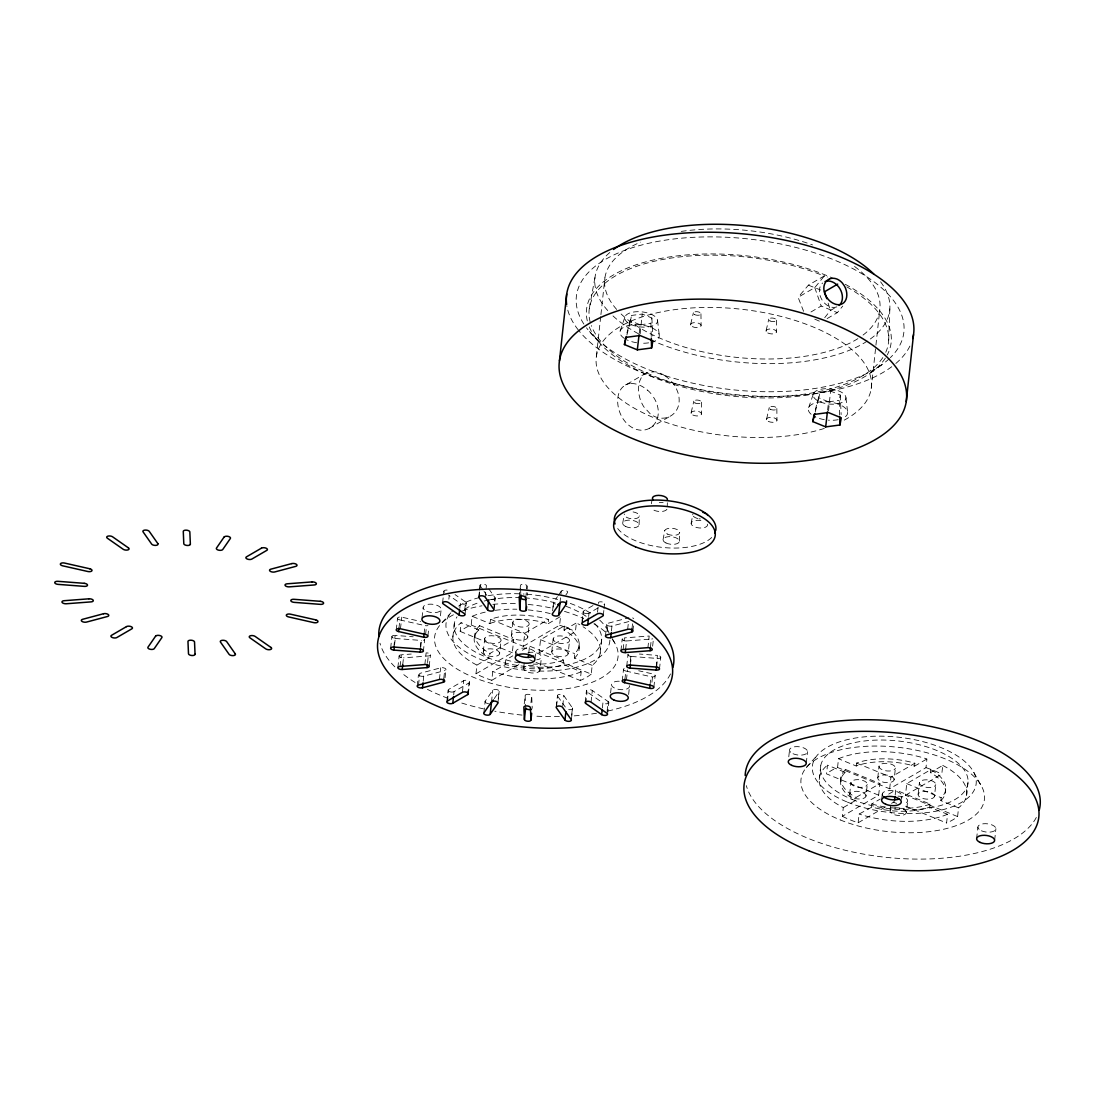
<?xml version="1.0" encoding="UTF-8"?>
<svg xmlns="http://www.w3.org/2000/svg" width="1095" height="1095" viewBox="0 0 1095 1095"><rect width="100%" height="100%" fill="white"/><g stroke="black" fill="none" stroke-linecap="round" stroke-linejoin="round"><path stroke-width="0.75" stroke-dasharray="5 3.75" d="M579.118 648.582L579.2 644.175M475.983 673.822L512.296 652.716L513.719 639.631L479.651 625.697L478.843 629.926L461.118 622.672A74.131 34.109 6.2 0 0 476.927 665.103L475.983 673.822A74.131 34.109 6.2 0 0 491.792 680.296L492.736 671.563L505.63 664.555A52.711 24.254 6.2 0 0 563.022 664.692L563.583 660.025L529.528 646.091L519.755 651.771M592.19 665.377L574.464 658.122L574.601 653.633L575.806 652.401A52.19 24.022 6.2 0 0 566.389 627.148L564.267 625.902L540.533 639.699L539.11 652.784L591.232 674.096L592.19 665.377A74.131 34.109 6.2 0 0 583.06 626.751M639.069 524.683L639.357 515.909M667.252 505.739L667.348 502.797M679.434 541.19L679.721 532.416M888.688 340.093L889.879 307.887M489.862 623.534L492.148 622.713A52.711 24.254 6.2 0 1 545.31 622.836L548.212 623.671L548.444 619.442L545.584 618.634A52.19 24.022 6.2 0 0 492.942 618.511L490.683 619.305L489.862 623.534L472.137 616.28L471.178 624.999A74.131 34.109 6.2 0 0 460.174 631.404L461.118 622.672M574.464 658.122L575.696 656.89A52.711 24.254 6.2 0 0 566.183 631.377L564.034 630.118L564.267 625.902M640.164 333.852L642.19 314.032L631.514 315.456L625.751 337.397M828.532 410.899L830.557 391.079L819.868 392.489L814.94 411.296M390.655 648.144L391.928 636.51M393.858 647.049L395.117 635.415L413.157 636.784M394.529 645.119L395.254 638.467A3.299 1.519 6.2 0 1 391.9 636.688A3.299 1.519 6.2 0 1 395.117 635.415M396.267 629.995L397.526 618.36M398.95 628.229L399.853 619.921A3.299 1.519 6.2 0 1 397.663 617.826A3.299 1.519 6.2 0 1 401.755 617.156L420.576 621.426M400.483 628.79L401.755 617.156M397.868 667.635L399.127 656.001M400.072 666.431L401.331 654.796L411.241 654.043M402.755 664.501L403.48 657.849A3.299 1.519 6.2 0 1 399.305 656.562A3.299 1.519 6.2 0 1 401.331 654.796M422.054 617.648L423.135 607.67M420.261 647.378L421.164 639.069M420.754 647.118L421.479 640.466A3.299 1.519 6.2 0 0 424.682 639.37L423.409 651.005M417.222 686.209L418.482 674.575M418.523 685.032L419.782 673.398L440.696 667.827A3.299 1.519 6.2 0 1 445.295 668.525A3.299 1.519 6.2 0 1 444.652 670.605L443.749 678.914M424.052 633.895L424.956 625.587A3.299 1.519 6.2 0 0 427.953 625.587M425.599 634.47L426.489 626.162M424.86 664.542L426.119 652.921A3.299 1.519 6.2 0 1 430.294 654.208A3.299 1.519 6.2 0 1 428.268 655.973L403.48 657.849M427.912 636.031L428.816 627.722M423.204 681.158L423.738 676.176L444.652 670.605M427.543 662.626L428.268 655.973M429.213 666.403L430.472 654.769M440.45 615.801L441.175 609.162M442.599 602.839L443.872 591.204M439.437 679.461L440.696 667.827M448.854 599.211L449.21 595.885M445.049 677.737L445.952 669.428M452.878 637.057L454.398 623.206M446.842 701.69L448.101 690.055M447.403 701.06L448.663 689.426L463.664 680.707A3.299 1.519 6.2 0 1 468.222 680.72A3.299 1.519 6.2 0 1 469.043 682.91L468.14 691.219M459.818 608.341L460.365 603.359L448.485 595.064M453.686 694.942L454.042 691.629L469.043 682.91M464.691 610.271L465.594 601.963L455.027 594.585M464.978 614.692L466.251 603.058M462.391 692.341L463.664 680.707M468.345 693.901L469.604 682.267M478.83 596.83L479.364 591.847M479.542 590.178L480.089 585.195M478.967 597.569L480.226 585.934A3.299 1.519 6.2 0 1 482.252 584.169A3.299 1.519 6.2 0 1 486.426 585.469L485.893 590.451M485.167 597.103L485.701 592.108M483.292 651.648L484.715 638.563M493.763 609.34L495.036 597.706L488.343 588.193M493.913 610.079L495.173 598.445M483.88 712.913L485.153 701.279L492.764 690.274A3.299 1.519 6.2 0 1 496.843 689.604A3.299 1.519 6.2 0 1 499.033 691.684L497.773 703.318M491.491 701.909L492.764 690.274M499.635 653.688A8.24 3.791 6.2 0 0 487.987 648.924A8.24 3.791 6.2 0 0 486.782 655.399A8.24 3.791 6.2 0 0 499.635 653.688L501.058 640.602A8.24 3.791 6.2 0 0 489.397 635.839A8.24 3.791 6.2 0 0 488.192 642.313A8.24 3.791 6.2 0 0 501.058 640.602M497.91 702.976L499.169 691.342M511.406 635.305L512.83 622.22M519.194 597.172L520.453 585.551A3.299 1.519 6.2 0 1 523.67 584.265A3.299 1.519 6.2 0 1 527.01 586.044L527.407 595.215M515.43 655.891L515.896 651.525M525.751 597.678L527.01 586.044M471.178 624.999L523.3 646.324L524.724 633.238L548.444 619.442M523.656 668.155L524.546 659.984M527.749 637.345A8.24 3.791 6.2 0 0 516.101 632.582A8.24 3.791 6.2 0 0 514.896 639.042A8.24 3.791 6.2 0 0 527.749 637.345L529.172 624.259A8.24 3.791 6.2 0 0 517.524 619.496A8.24 3.791 6.2 0 0 516.32 625.957A8.24 3.791 6.2 0 0 529.172 624.259M528.817 652.634L529.528 646.091M524.245 703.907L525.135 695.599A3.299 1.519 6.2 0 1 528.351 694.312A3.299 1.519 6.2 0 1 531.705 696.091L532.225 708.328M535.031 658.341L535.51 653.975M530.979 702.744L531.705 696.091M539.999 670.195A8.24 3.791 6.2 0 0 528.337 665.432A8.24 3.791 6.2 0 0 527.147 671.906A8.24 3.791 6.2 0 0 539.999 670.195L541.423 657.109M552.605 610.832L553.495 602.524M553.098 607.164L553.632 602.182L557.437 596.665M551.77 651.812L553.194 638.727M559.983 602.797L561.242 591.163A3.299 1.519 6.2 0 1 565.335 590.492A3.299 1.519 6.2 0 1 567.525 592.587L564.664 596.72M523.3 646.324L559.613 625.204L560.407 617.936M556.233 707.055L557.492 695.421M556.561 706.124L557.642 696.16A3.299 1.519 6.2 0 1 559.668 694.394A3.299 1.519 6.2 0 1 563.843 695.681L572.439 707.931L571.179 719.566M596.378 356.354L600.744 316.263M600.922 314.594L604.905 277.843M568.113 653.852A8.24 3.791 6.2 0 0 556.465 649.089A8.24 3.791 6.2 0 0 555.261 655.549A8.24 3.791 6.2 0 0 568.113 653.852L569.537 640.767A8.24 3.791 6.2 0 0 557.889 636.003A8.24 3.791 6.2 0 0 556.684 642.464A8.24 3.791 6.2 0 0 569.537 640.767M562.762 705.659L563.843 695.681M539.11 652.784L575.422 631.678L576.367 622.945A74.131 34.109 6.2 0 1 579.83 624.807M581.979 621.563L583.074 611.599M571.508 718.635L572.589 708.67M582.362 622.59L583.635 610.969L593.175 605.412M536.002 662.407L580.227 680.501L581.171 671.783L563.46 664.528M588.645 616.485L589.014 613.159L598.554 607.615M585.154 702.442L586.427 690.808M585.811 703.524L587.084 691.903A3.299 1.519 6.2 0 1 587.714 689.823A3.299 1.519 6.2 0 1 592.313 690.507L608.149 701.566L606.89 713.201M597.541 612.214L598.623 602.25A3.299 1.519 6.2 0 1 603.194 602.25A3.299 1.519 6.2 0 1 604.002 604.44M591.04 702.141L592.313 690.507M603.304 615.445L603.851 610.462M604.029 608.793L604.577 603.81M600.169 653.209L601.689 639.357M605.453 636.072L606.712 624.437M607.109 631.582L608.012 623.274L628.927 617.703M602.373 707.945L602.921 702.963L587.084 691.903M611.434 631.021L611.968 626.039L629.666 621.317M607.533 714.296L608.806 702.661M610.599 693.012L611.503 684.703M620.933 650.731L622.206 639.097M623.137 649.527L624.396 637.892L649.184 636.017L647.925 647.651M627.668 629.324L628.571 621.016M622.234 681.104L623.493 669.469M625.656 649.267L626.559 640.958A3.299 1.519 6.2 0 1 622.384 639.658A3.299 1.519 6.2 0 1 624.396 637.892M624.916 679.338L625.82 671.03A3.299 1.519 6.2 0 1 624.164 668.497M626.737 666.13L627.996 654.495M626.449 679.899L627.531 669.935M631.979 628.776L632.527 623.794M632.924 630.925L633.649 624.273M630.296 661.708L631.007 655.056M630.419 664.761L631.322 656.452A3.299 1.519 6.2 0 1 628.174 654.153M628.626 694.504L629.529 686.195M650.43 647.378L651.333 639.069A3.299 1.519 6.2 0 0 652.661 638.796M652.634 646.173L653.359 639.535M650.019 685.018L650.923 676.71A3.299 1.519 6.2 0 0 655.015 676.039A3.299 1.519 6.2 0 0 652.825 673.959L638.7 670.756M651.922 682.267L652.825 673.959M653.879 687.14L655.152 675.505M656.165 667.033L657.424 655.399L639.384 654.03M656.644 666.759L657.547 658.451A3.299 1.519 6.2 0 0 660.764 657.178A3.299 1.519 6.2 0 0 657.424 655.399M659.491 668.99L660.75 657.356M788.783 756.796L789.509 750.143M806.276 763.27L807.535 751.635M819.252 779.53L820.757 765.679M878.669 795.189L826.533 773.878L827.491 765.145L845.203 772.399L845.518 769.484L879.928 783.555L878.669 795.189L842.356 816.295L843.301 807.576A74.131 34.109 6.2 0 1 827.491 765.145M871.209 388.588L875.754 346.828M875.932 345.158L879.737 310.077M837.552 767.472L838.496 758.753A74.131 34.109 6.2 0 1 926.931 758.958L925.987 767.677L889.674 788.797L837.552 767.472A74.131 34.109 6.2 0 0 826.533 773.878M840.563 781.543L841.056 777.067M849.665 794.121L850.924 782.487M856.235 766.007L856.55 763.092L858.836 762.284A52.711 24.254 6.2 0 1 911.998 762.407L914.9 763.229L914.571 766.144L911.683 765.323A52.711 24.254 6.2 0 0 858.521 765.186L856.235 766.007L838.496 758.753M843.301 807.576L855.647 800.404L855.962 797.488L879.928 783.555M842.356 816.295A74.131 34.109 6.2 0 0 858.151 822.769L859.11 814.037L872.003 807.042A52.711 24.254 6.2 0 0 929.395 807.166L947.545 814.256L946.586 822.975L902.362 804.893M865.994 796.161A8.24 3.791 6.2 0 0 854.346 791.398A8.24 3.791 6.2 0 0 853.142 797.872A8.24 3.791 6.2 0 0 865.994 796.161L867.267 784.526A8.24 3.791 6.2 0 0 855.606 779.763A8.24 3.791 6.2 0 0 854.401 786.237A8.24 3.791 6.2 0 0 867.267 784.526M871.442 806.864L871.771 803.963L880.229 799.035M877.779 777.779L879.039 766.144M881.79 798.364L882.269 793.998M889.674 788.797L890.933 777.163L914.9 763.229M890.03 810.628L890.933 802.32M894.122 779.818A8.24 3.791 6.2 0 0 882.461 775.055A8.24 3.791 6.2 0 0 881.256 781.529A8.24 3.791 6.2 0 0 894.122 779.818L895.381 768.184A8.24 3.791 6.2 0 0 883.733 763.42A8.24 3.791 6.2 0 0 882.529 769.894A8.24 3.791 6.2 0 0 895.381 768.184M895.19 795.011L895.737 790.029L930.134 804.1L929.819 807.001M901.555 799.364L901.869 796.448M957.605 816.569L905.483 795.257L906.742 783.623L930.709 769.689L932.872 770.948A52.711 24.254 6.2 0 1 942.371 796.448L941.152 797.694L940.838 800.609L958.549 807.85L957.605 816.569A74.131 34.109 6.2 0 1 946.586 822.975M906.359 812.668A8.24 3.791 6.2 0 0 894.711 807.905A8.24 3.791 6.2 0 0 893.506 814.379A8.24 3.791 6.2 0 0 906.359 812.668L907.632 801.034M918.144 794.286L919.403 782.651M940.838 800.609L942.056 799.364A52.711 24.254 6.2 0 0 932.543 773.85L930.394 772.605L930.709 769.689M934.487 796.325A8.24 3.791 6.2 0 0 922.825 791.562A8.24 3.791 6.2 0 0 921.62 798.036A8.24 3.791 6.2 0 0 934.487 796.325L935.746 784.691A8.24 3.791 6.2 0 0 924.098 779.927A8.24 3.791 6.2 0 0 922.893 786.402A8.24 3.791 6.2 0 0 935.746 784.691M905.483 795.257L941.796 774.151L942.74 765.419L930.394 772.605M945.382 792.52L945.697 789.604M966.543 795.682L968.062 781.83M976.603 838.811L977.862 827.177M994.643 840.303L995.902 828.669M639.247 333.14L640.192 324.791L630.501 320.835L631.514 315.456M827.601 410.187L828.559 401.824L818.868 397.868L819.868 392.489M476.927 665.103L489.273 657.931L489.985 653.428L513.719 639.631M505.082 664.391L505.794 659.888L512.775 655.837M589.329 308.407L595.091 276.693M622.672 523.3L624.383 514.034M663.036 539.808L664.747 530.541M691.15 523.465L692.861 514.198M651.251 336.493L650.882 323.381L651.881 318.002L642.19 314.032M651.347 503.741L651.881 500.867M839.66 415.169L839.249 400.414L840.248 395.035L830.557 391.079M474.368 637.495L475.23 633.197M690.712 324.161L693.368 312.787M691.178 412.541L693.819 401.167M766.144 330.526L768.786 319.138M766.61 418.906L769.251 407.532M626.86 335.07L630.501 320.835M815.214 412.103L818.868 397.868M620.167 330.909L624.985 316.879M808.657 407.614L813.448 393.639M558.395 595.297L561.242 591.163M494.283 698.569L499.033 691.684M824.727 317.673L830.38 310.515L837.333 306.477M803.593 311.322L798.091 297.306L814.762 287.615L824.48 275.817L827.423 277.008M827.108 318.59L837.346 312.636L842.739 306.08M824.48 275.817L808.397 285.165L798.091 297.306M442.134 622.631L450.811 612.871M806.344 767.54L817.171 755.345M479.651 625.697L479.391 625.929A52.19 24.022 6.2 0 0 489.547 653.195L489.985 653.428M478.843 629.926L478.57 630.159A52.711 24.254 6.2 0 0 488.835 657.698L489.273 657.931M845.518 769.484L845.258 769.73A52.711 24.254 6.2 0 0 855.523 797.256L855.962 797.488M845.203 772.399L844.943 772.632A52.711 24.254 6.2 0 0 855.209 800.171L855.647 800.404M870.676 372.806L881.872 364.703M646.269 372.998L624.287 385.796A24.61 16.973 66.6 0 0 621.07 415.347L622.028 417.154A24.788 17.753 64.1 0 0 626.874 423.519L628.297 424.846A24.72 18.328 61.3 0 0 634.607 428.775A24.72 18.889 58.3 0 0 641.396 430.212L643.093 430.157A24.788 19.464 55.1 0 0 649.362 428.337L650.772 427.488A24.61 19.806 51.5 0 0 653.989 397.937L652.853 396.239M810.971 311.979L821.195 306.025L837.346 312.636M649.362 428.337L670.126 416.264M548.212 623.671L560.572 616.485M564.034 630.118L576.367 622.945M491.792 680.296L519.386 664.254M914.571 766.144L926.931 758.958M888.688 794.121L895.737 790.029M858.151 822.769L885.759 806.728M891.563 803.347L894.464 801.663M930.134 804.1L929.71 804.264A52.711 24.254 6.2 0 1 888.894 807.494M640.192 324.791L650.882 323.381M828.559 401.824L839.249 400.414M626.559 640.958L651.333 639.069M631.213 383.578L632.773 383.592A24.72 18.328 61.3 0 1 639.343 385.125A24.72 18.889 58.3 0 1 645.886 388.93L647.432 390.203M395.254 638.467L421.479 640.466M631.322 656.452L657.547 658.451M399.853 619.921L423.382 625.245M625.82 671.03L650.923 676.71M871.771 803.963L872.318 804.127A52.711 24.254 6.2 0 0 885.472 807.015M808.397 285.165L820.785 290.079M856.55 763.092L890.933 777.163M906.742 783.623L941.152 797.694M490.683 619.305L524.724 633.238M540.533 639.699L574.601 653.633M460.174 631.404L512.296 652.716M529.679 659.833L534.415 661.763M814.776 319.138L821.264 321.985M664.925 375.818L666.54 376.94A24.802 19.477 55.1 0 1 670.989 381.019L672.357 382.552A24.802 19.97 51.5 0 1 675.766 387.63L676.669 389.437A24.446 20.107 47.7 0 1 674.096 413.308L672.864 414.43A24.802 19.97 51.5 0 1 668.607 416.976L667.019 417.537A24.802 19.477 55.1 0 1 662.051 418.194L660.34 418.098A24.72 18.889 58.3 0 1 655.221 416.784A24.72 18.328 61.3 0 1 650.43 414.047L643.819 406.834A24.802 17.109 66.6 0 1 641.013 401.4L640.288 399.483A24.446 16.165 69 0 1 642.875 375.612L643.915 374.613A24.802 17.109 66.6 0 1 647.556 372.409L655.015 371.766A24.72 18.328 61.3 0 1 659.97 373.149A24.72 18.889 58.3 0 1 664.925 375.79M589.48 331.525L598.76 341.955M480.226 585.934L483.1 590.013M484.058 591.382L487.877 596.816M557.642 696.16L565.294 707.041M973.866 772.522L981.845 786.785M607.506 630.049L609.094 632.91M612.283 638.604L615.472 644.312M814.762 287.615L821.195 306.025M828.135 303.137L830.38 310.515M845.956 397.704L847.653 412.486M657.561 320.383L659.258 335.111M840.248 395.035L841.138 414.567M651.881 318.002L652.702 335.905M520.577 588.604L520.837 594.722M525.135 695.599L525.6 706.289M776.382 320.151L776.533 331.908M776.834 408.531L776.985 420.288M700.951 313.8L701.101 325.543M701.416 402.18L701.553 413.924M589.014 613.159A3.299 1.519 6.2 0 1 584.443 613.159A3.299 1.519 6.2 0 1 583.635 610.969M555.452 604.166A3.299 1.519 6.2 0 1 553.632 602.182M495.036 597.706A3.299 1.519 6.2 0 1 494.037 599.293A3.299 1.519 6.2 0 1 490.327 599.143M444.529 592.299A3.299 1.519 6.2 0 1 445.159 590.219A3.299 1.519 6.2 0 1 449.758 590.903M465.594 601.963A3.299 1.519 6.2 0 1 464.964 604.043A3.299 1.519 6.2 0 1 460.365 603.359M488.507 703.537A3.299 1.519 6.2 0 1 485.153 701.279M572.439 707.931A3.299 1.519 6.2 0 1 570.782 709.656A3.299 1.519 6.2 0 1 566.594 708.766M423.738 676.176A3.299 1.519 6.2 0 1 419.152 675.478A3.299 1.519 6.2 0 1 419.782 673.398M454.042 691.629A3.299 1.519 6.2 0 1 449.484 691.616A3.299 1.519 6.2 0 1 448.663 689.426M611.968 626.039A3.299 1.519 6.2 0 1 607.383 625.354A3.299 1.519 6.2 0 1 608.012 623.274M632.65 617.936A3.299 1.519 6.2 0 1 633.745 618.552M670.496 673.918A148.263 68.232 6.2 0 1 607.451 711.12M596.57 713.215A148.263 68.232 6.2 0 1 573.342 715.925M559.408 716.554A148.263 68.232 6.2 0 1 533.607 716.02M522.028 715.076A148.263 68.232 6.2 0 1 494.748 711.189M483.525 708.876A148.263 68.232 6.2 0 1 460.666 702.703M448.019 698.336A148.263 68.232 6.2 0 1 425.134 688.18M415.087 682.472A148.263 68.232 6.2 0 1 402.07 673.288M394.857 666.841A148.263 68.232 6.2 0 1 379.965 643.176M581.171 671.783A74.131 34.109 6.2 0 1 492.736 671.563M472.137 616.28A74.131 34.109 6.2 0 1 486.851 611.763M495.31 610.326A74.131 34.109 6.2 0 1 516.84 609.217M528.077 609.888A74.131 34.109 6.2 0 1 550.196 613.556M609.888 640.137A82.371 37.901 6.2 0 1 510.366 668.087A82.371 37.901 6.2 0 1 452.796 610.723M458.668 606.096A82.371 37.901 6.2 0 1 479.281 597.583M488.302 595.666A82.371 37.901 6.2 0 1 524.135 594.037M526.818 594.229A82.371 37.901 6.2 0 1 558.272 599.622M570.276 603.413A82.371 37.901 6.2 0 1 593.914 615.445M599.704 620.126A82.371 37.901 6.2 0 1 608.615 632.582M563.268 660.134A52.19 24.022 6.2 0 1 533.046 664.131M519.482 662.858A52.19 24.022 6.2 0 1 506.451 659.998M629.447 685.621A9.061 4.175 6.2 0 1 621.59 689.699A9.061 4.175 6.2 0 1 611.544 685.087A9.061 4.175 6.2 0 1 619.852 681.213M612.543 639.617A92.254 42.459 6.2 0 1 526.558 689.604A92.254 42.459 6.2 0 1 439.971 625.067M442.202 622.658A92.254 42.459 6.2 0 1 454.589 614.186M462.679 610.764A92.254 42.459 6.2 0 1 481.978 605.809M492.846 604.358A92.254 42.459 6.2 0 1 516.115 603.673M528.118 604.44A92.254 42.459 6.2 0 1 551.825 608.136M564.486 611.393A92.254 42.459 6.2 0 1 583.635 618.497M593.887 623.808A92.254 42.459 6.2 0 1 605.754 632.308M608.149 701.566A3.299 1.519 6.2 0 1 607.506 703.647A3.299 1.519 6.2 0 1 602.921 702.963M527.968 652.729A8.24 3.791 6.2 0 1 540.15 654.632A8.24 3.791 6.2 0 1 536.728 659.833M516.21 653.126A9.882 4.544 6.2 0 1 525.682 648.172A9.882 4.544 6.2 0 1 535.209 654.728M594.708 623.548A74.131 34.109 6.2 0 1 533.717 667.06A74.131 34.109 6.2 0 1 457.026 616.827M464.745 609.285A74.131 34.109 6.2 0 1 479.131 602.51M484.141 601.059A74.131 34.109 6.2 0 1 488.124 600.128M489.479 599.855A74.131 34.109 6.2 0 1 519.701 597.637M524.519 597.87A74.131 34.109 6.2 0 1 557.464 603.509M566.047 606.315A74.131 34.109 6.2 0 1 587.317 617.142M591.232 674.096A74.131 34.109 6.2 0 1 580.227 680.501M559.613 625.204A74.131 34.109 6.2 0 1 575.422 631.678M824.302 428.432A138.381 63.674 6.2 0 1 600.649 377.474A138.381 63.674 6.2 0 1 761.08 312.102A138.381 63.674 6.2 0 1 842.808 420.891M854.524 266.441A138.381 63.674 6.2 0 1 862.518 335.467M857.864 338.656A138.381 63.674 6.2 0 1 619.619 312.54M616.69 309.461A138.381 63.674 6.2 0 1 640.548 242.159M681.282 231.401A138.381 63.674 6.2 0 1 812.531 244.91M909.89 346.102A174.611 80.359 6.2 0 1 895.765 363.54M891.782 366.702A174.611 80.359 6.2 0 1 729.284 393.967A174.611 80.359 6.2 0 1 579.063 330.923M578.269 329.937A174.611 80.359 6.2 0 1 566.84 305.861M846.859 286.917A150.562 69.286 6.2 0 1 885.745 352.289M882.83 357.559A150.562 69.286 6.2 0 1 731.036 394.802A150.562 69.286 6.2 0 1 591.314 325.598M590.205 322.122A150.562 69.286 6.2 0 1 661.147 259.789A150.562 69.286 6.2 0 1 824.521 276.145M880.599 281.826A148.263 68.232 6.2 0 1 829.873 356.614A148.263 68.232 6.2 0 1 652.127 340.504M638.508 333.811A148.263 68.232 6.2 0 1 611.968 314.949M607.725 310.556A148.263 68.232 6.2 0 1 610.175 252.165M583.854 324.038A164.729 75.815 6.2 0 1 748.665 238.984A164.729 75.815 6.2 0 1 890.358 357.654M889.263 358.695A164.729 75.815 6.2 0 1 734.252 389.929A164.729 75.815 6.2 0 1 586.482 327.802M845.23 284.289A153.204 70.504 6.2 0 1 887.251 354.917M885.362 358.12A153.204 70.504 6.2 0 1 729.653 395.856A153.204 70.504 6.2 0 1 588.316 324.407M587.303 320.876A153.204 70.504 6.2 0 1 664.364 257.777A153.204 70.504 6.2 0 1 832.542 278.062M811.135 414.28A19.765 9.102 6.2 0 1 816.103 402.686A19.765 9.102 6.2 0 1 842.342 405.971A19.765 9.102 6.2 0 1 842.863 418.235M838.154 419.686A19.765 9.102 6.2 0 1 828.368 420.165M824.275 419.645A19.765 9.102 6.2 0 1 815.104 416.798M624.383 338.437A19.765 9.102 6.2 0 1 626.641 325.981A19.765 9.102 6.2 0 1 653.948 328.911A19.765 9.102 6.2 0 1 653.592 341.585M648.623 342.844A19.765 9.102 6.2 0 1 640.739 343.173M636.619 342.735A19.765 9.102 6.2 0 1 627.298 340.039M836.813 306.874A14.002 10.539 59.8 0 1 821.88 299.66A14.002 10.539 59.8 0 1 822.66 282.989M625.519 384.92A24.788 17.753 64.1 0 1 631.226 383.442M647.446 390.066A24.788 19.464 55.1 0 1 652.866 396.103M942.74 765.419A74.131 34.109 6.2 0 1 958.549 807.85M947.545 814.256A74.131 34.109 6.2 0 1 859.11 814.037M882.57 795.613A9.882 4.544 6.2 0 1 892.904 790.741A9.882 4.544 6.2 0 1 900.993 797.913M925.987 767.677A74.131 34.109 6.2 0 1 941.796 774.151M898.01 796.147A8.24 3.791 6.2 0 1 907.276 799.528A8.24 3.791 6.2 0 1 902.937 803.771M896.668 803.36A8.24 3.791 6.2 0 1 893.191 801.937M1036.322 817.445A148.263 68.232 6.2 0 1 885.006 857.207A148.263 68.232 6.2 0 1 746.338 785.649M711.682 537.508A51.068 23.501 6.2 0 1 660.805 547.226A51.068 23.501 6.2 0 1 615.76 525.532M707.425 524.176A8.24 3.791 6.2 0 1 699.363 527.968A8.24 3.791 6.2 0 1 691.274 522.808A8.24 3.791 6.2 0 1 702.128 520.809M700.307 518.934A7.583 3.49 6.2 0 1 699.007 518.77M697.734 518.51A7.583 3.49 6.2 0 1 693.217 516.032M666.91 509.298A8.24 3.791 6.2 0 1 658.998 511.461A8.24 3.791 6.2 0 1 651.073 507.97M633.102 511.926A7.583 3.49 6.2 0 1 639.302 516.306A7.583 3.49 6.2 0 1 631.391 518.729A7.583 3.49 6.2 0 1 624.273 514.636M663.132 502.372A7.583 3.49 6.2 0 1 659.286 502.359M426.667 611.27A9.061 4.175 6.2 0 0 441.093 609.723A9.061 4.175 6.2 0 0 428.692 604.248A9.061 4.175 6.2 0 0 426.667 611.27M630.939 324.476A16.48 7.583 6.2 0 0 657.397 321.957A16.48 7.583 6.2 0 0 635.251 311.815A16.48 7.583 6.2 0 0 630.939 324.476M695.01 402.96A3.86 1.779 6.2 0 0 701.334 402.536A3.86 1.779 6.2 0 0 696.379 400.058A3.86 1.779 6.2 0 0 695.01 402.96M692.807 415.005A5.27 2.423 6.2 0 0 701.443 414.43A5.27 2.423 6.2 0 0 694.682 411.036A5.27 2.423 6.2 0 0 692.807 415.005M692.355 326.611A5.27 2.423 6.2 0 0 700.992 326.036A5.27 2.423 6.2 0 0 694.216 322.642A5.27 2.423 6.2 0 0 692.355 326.611M769.99 320.931A3.86 1.779 6.2 0 0 776.3 320.52A3.86 1.779 6.2 0 0 771.345 318.029A3.86 1.779 6.2 0 0 769.99 320.931M767.773 332.976A5.27 2.423 6.2 0 0 776.41 332.401A5.27 2.423 6.2 0 0 769.648 329.006A5.27 2.423 6.2 0 0 767.773 332.976M694.558 314.58A3.86 1.779 6.2 0 0 700.868 314.156A3.86 1.779 6.2 0 0 695.927 311.678A3.86 1.779 6.2 0 0 694.558 314.58M768.238 421.356A5.27 2.423 6.2 0 0 776.875 420.781A5.27 2.423 6.2 0 0 770.1 417.387A5.27 2.423 6.2 0 0 768.238 421.356M770.442 409.325A3.86 1.779 6.2 0 0 776.752 408.9A3.86 1.779 6.2 0 0 771.811 406.423A3.86 1.779 6.2 0 0 770.442 409.325M820.182 401.906A16.48 7.583 6.2 0 0 845.901 398.498A16.48 7.583 6.2 0 0 822.591 388.958A16.48 7.583 6.2 0 0 820.182 401.906M840.221 819.922A92.254 42.459 6.2 0 0 984.2 800.842A92.254 42.459 6.2 0 0 853.689 747.461A92.254 42.459 6.2 0 0 840.221 819.922M847.42 802.115A82.371 37.901 6.2 0 0 975.973 785.074A82.371 37.901 6.2 0 0 859.452 737.428A82.371 37.901 6.2 0 0 847.42 802.115M852.102 799.391A74.131 34.109 6.2 0 0 967.802 784.047A74.131 34.109 6.2 0 0 862.942 741.164A74.131 34.109 6.2 0 0 852.102 799.391M793.04 753.743A9.061 4.175 6.2 0 0 807.467 752.197A9.061 4.175 6.2 0 0 795.066 746.722A9.061 4.175 6.2 0 0 793.04 753.743M981.394 830.776A9.061 4.175 6.2 0 0 995.82 829.23A9.061 4.175 6.2 0 0 983.433 823.769A9.061 4.175 6.2 0 0 981.394 830.776M665.979 542.969A8.24 3.791 6.2 0 0 679.311 541.847A8.24 3.791 6.2 0 0 668.402 536.687A8.24 3.791 6.2 0 0 665.979 542.969M625.615 526.462A8.24 3.791 6.2 0 0 638.946 525.34A8.24 3.791 6.2 0 0 628.037 520.18A8.24 3.791 6.2 0 0 625.615 526.462M667.348 534.059A7.583 3.49 6.2 0 0 679.612 533.019A7.583 3.49 6.2 0 0 669.579 528.269A7.583 3.49 6.2 0 0 667.348 534.059"/><path stroke-width="1.5" d="M393.981 650.101A3.299 1.519 6.2 0 1 390.641 648.322A3.299 1.519 6.2 0 1 393.858 647.049L420.083 649.048A3.299 1.519 6.2 0 1 423.423 650.827A3.299 1.519 6.2 0 1 420.22 652.1L393.981 650.101L394.351 646.775M398.58 631.541A3.299 1.519 6.2 0 1 396.39 629.461A3.299 1.519 6.2 0 1 400.483 628.79L425.599 634.47A3.299 1.519 6.2 0 1 427.775 636.565A3.299 1.519 6.2 0 1 423.697 637.222L398.58 631.541L398.95 628.229M402.221 669.483A3.299 1.519 6.2 0 1 398.046 668.196A3.299 1.519 6.2 0 1 400.072 666.431L424.86 664.542A3.299 1.519 6.2 0 1 429.035 665.842A3.299 1.519 6.2 0 1 427.009 667.608L402.221 669.483L402.755 664.501M420.22 652.1L420.576 648.774M423.697 637.222L424.052 633.895M422.478 687.797L443.393 682.226A3.299 1.519 6.2 0 0 444.022 680.146A3.299 1.519 6.2 0 0 439.437 679.461L418.523 685.032A3.299 1.519 6.2 0 0 417.879 687.112A3.299 1.519 6.2 0 0 422.478 687.797L423.026 682.815M427.009 667.608L427.365 664.282M443.393 682.226L443.749 678.914M459.106 614.993L443.256 603.92A3.299 1.519 6.2 0 1 443.899 601.853A3.299 1.519 6.2 0 1 448.485 602.537L464.335 613.597A3.299 1.519 6.2 0 1 463.691 615.677A3.299 1.519 6.2 0 1 459.106 614.993L459.64 610.011M452.782 703.25L467.784 694.531A3.299 1.519 6.2 0 0 466.963 692.341A3.299 1.519 6.2 0 0 462.391 692.341L447.403 701.06A3.299 1.519 6.2 0 0 448.211 703.25A3.299 1.519 6.2 0 0 452.782 703.25L453.508 696.612M467.784 694.531L468.14 691.219M487.576 609.819L478.967 597.569A3.299 1.519 6.2 0 1 480.992 595.803A3.299 1.519 6.2 0 1 485.167 597.103L493.763 609.34A3.299 1.519 6.2 0 1 491.737 611.106A3.299 1.519 6.2 0 1 487.576 609.819L488.657 599.841M490.163 714.337L497.773 703.318A3.299 1.519 6.2 0 0 495.583 701.238A3.299 1.519 6.2 0 0 491.491 701.909L483.88 712.913A3.299 1.519 6.2 0 0 486.07 714.994A3.299 1.519 6.2 0 0 490.163 714.337L491.422 702.703L493.325 699.951M526.627 606.575L526.271 609.901A3.299 1.519 6.2 0 1 523.054 611.188A3.299 1.519 6.2 0 1 519.714 609.409L520.837 594.722M559.449 360.857L566.717 293.98M528.283 657.547L528.639 654.276M531.677 713.31L530.952 719.949A3.299 1.519 6.2 0 1 527.749 721.235A3.299 1.519 6.2 0 1 524.395 719.456L525.668 707.822A3.299 1.519 6.2 0 0 527.845 709.409A3.299 1.519 6.2 0 0 531.445 709.273M558.655 615.226L566.266 604.221A3.299 1.519 6.2 0 0 564.076 602.127A3.299 1.519 6.2 0 0 559.983 602.797L552.373 613.802A3.299 1.519 6.2 0 0 554.563 615.896A3.299 1.519 6.2 0 0 558.655 615.226L559.915 603.591A3.299 1.519 6.2 0 1 557.779 604.426M566.266 604.221L566.621 600.895M564.979 720.031L556.383 707.794A3.299 1.519 6.2 0 1 558.395 706.029A3.299 1.519 6.2 0 1 562.57 707.315L571.179 719.566A3.299 1.519 6.2 0 1 569.154 721.331A3.299 1.519 6.2 0 1 564.979 720.031L565.882 711.723M587.755 624.793L602.743 616.074A3.299 1.519 6.2 0 0 601.921 613.884A3.299 1.519 6.2 0 0 597.364 613.871L582.362 622.59A3.299 1.519 6.2 0 0 583.183 624.78A3.299 1.519 6.2 0 0 587.755 624.793L588.467 618.155M601.661 714.597L585.811 703.524A3.299 1.519 6.2 0 1 586.455 701.457A3.299 1.519 6.2 0 1 591.04 702.141L606.89 713.201A3.299 1.519 6.2 0 1 606.247 715.281A3.299 1.519 6.2 0 1 601.661 714.597L602.195 709.615M610.709 637.673L631.623 632.102A3.299 1.519 6.2 0 0 632.253 630.022A3.299 1.519 6.2 0 0 627.668 629.324L606.753 634.895A3.299 1.519 6.2 0 0 606.11 636.975A3.299 1.519 6.2 0 0 610.709 637.673L611.256 632.677M625.286 652.579A3.299 1.519 6.2 0 1 621.111 651.292A3.299 1.519 6.2 0 1 623.137 649.527L647.925 647.651A3.299 1.519 6.2 0 1 652.1 648.938A3.299 1.519 6.2 0 1 650.074 650.704L625.286 652.579L625.656 649.267M624.547 682.664A3.299 1.519 6.2 0 1 622.371 680.57A3.299 1.519 6.2 0 1 626.449 679.899L651.566 685.579A3.299 1.519 6.2 0 1 653.742 687.674A3.299 1.519 6.2 0 1 649.663 688.344L624.547 682.664L624.916 679.338M631.623 632.102L631.979 628.776M630.063 668.087A3.299 1.519 6.2 0 1 626.71 666.308A3.299 1.519 6.2 0 1 629.926 665.035L656.165 667.033A3.299 1.519 6.2 0 1 659.505 668.812A3.299 1.519 6.2 0 1 656.288 670.085L630.063 668.087L630.419 664.761M650.074 650.704L650.43 647.378M649.663 688.344L650.019 685.018M656.288 670.085L656.644 666.759M906.249 401.536A174.611 80.359 6.2 0 0 656.452 302.165A174.611 80.359 6.2 0 0 635.839 439.903A174.611 80.359 6.2 0 0 906.249 401.536L913.517 334.646M894.642 799.993L895.012 796.667M637.331 349.852L624.424 344.569L625.751 337.397L640 335.508L652.921 340.791L651.58 347.964L637.331 349.852L639.056 334.81M825.698 426.886L812.777 421.602L814.119 414.43L828.368 412.541L841.275 417.825L839.947 424.997L825.698 426.886L827.409 411.857M624.424 344.569L626.449 336.658M812.777 421.602L814.803 413.691M837.702 284.111L824.549 291.763L826.78 298.702M526.271 609.901L525.751 597.678A3.299 1.519 6.2 0 0 522.397 595.899A3.299 1.519 6.2 0 0 519.194 597.172L519.714 609.409M530.952 719.949L530.432 707.726A3.299 1.519 6.2 0 0 527.092 705.946A3.299 1.519 6.2 0 0 523.875 707.233L524.395 719.456M839.714 416.798L839.947 424.997M651.306 338.122L651.58 347.964M526.161 599.417A3.299 1.519 6.2 0 1 522.78 599.266A3.299 1.519 6.2 0 1 520.974 597.774M491.422 702.703A3.299 1.519 6.2 0 1 490.628 703.264M378.829 636.373A148.263 68.232 6.2 0 1 532.813 579.009A148.263 68.232 6.2 0 1 672.891 667.498M533.771 656.056A9.882 4.544 6.2 0 1 516.799 653.934M566.649 304.533A174.611 80.359 6.2 0 1 744.915 234.029A174.611 80.359 6.2 0 1 912.724 338.533M825.014 281.566A14.002 10.539 59.8 0 1 839.947 288.793A14.002 10.539 59.8 0 1 839.167 305.45M613.556 249.482A148.263 68.232 6.2 0 1 745.189 225.679A148.263 68.232 6.2 0 1 873.796 274.051M815.104 416.798A19.765 9.102 6.2 0 1 813.626 416.018M899.05 799.049A9.882 4.544 6.2 0 1 883.159 796.407M745.161 775.479A148.263 68.232 6.2 0 1 902.8 721.892A148.263 68.232 6.2 0 1 1039.264 809.971M715.363 531.91A51.068 23.501 6.2 0 1 714.761 533.375M615.075 523.957A51.068 23.501 6.2 0 1 662.762 500.292A51.068 23.501 6.2 0 1 715.76 530.404M702.853 512.351A7.583 3.49 6.2 0 1 707.726 515.444M653.099 499.826A7.583 3.49 6.2 0 1 658.601 495.364A7.583 3.49 6.2 0 1 667.444 499.867M155.586 636.181L147.976 647.186A3.299 1.519 6.2 0 0 150.166 649.28A3.299 1.519 6.2 0 0 154.258 648.61L161.868 637.591A3.299 1.519 6.2 0 0 159.678 635.511A3.299 1.519 6.2 0 0 155.586 636.181M224.078 537.07L216.468 548.089A3.299 1.519 6.2 0 0 218.658 550.169A3.299 1.519 6.2 0 0 222.75 549.498L230.347 538.494A3.299 1.519 6.2 0 0 228.171 536.399A3.299 1.519 6.2 0 0 224.078 537.07M126.486 626.614L111.498 635.333A3.299 1.519 6.2 0 0 112.306 637.523A3.299 1.519 6.2 0 0 116.878 637.523L131.865 628.817A3.299 1.519 6.2 0 0 131.058 626.614A3.299 1.519 6.2 0 0 126.486 626.614M261.459 548.143L246.457 556.862A3.299 1.519 6.2 0 0 247.278 559.052A3.299 1.519 6.2 0 0 251.836 559.066L266.838 550.347A3.299 1.519 6.2 0 0 266.017 548.157A3.299 1.519 6.2 0 0 261.459 548.143M829.654 278.869L828.368 279.512A13.989 10.977 55.1 0 0 826.465 296.991L827.533 298.483A14.002 10.704 58.3 0 0 834.335 303.808A14.016 10.389 61.3 0 0 840.139 304.547L842.63 303.602A13.989 10.019 64.1 0 0 844.532 286.123L842.452 283.153A14.016 10.389 61.3 0 0 837.004 279.074A14.002 10.704 58.3 0 0 829.654 278.855M103.532 613.734L82.618 619.305A3.299 1.519 6.2 0 0 81.974 621.385A3.299 1.519 6.2 0 0 86.573 622.069L107.488 616.499A3.299 1.519 6.2 0 0 108.118 614.418A3.299 1.519 6.2 0 0 103.532 613.734M291.763 563.596L270.848 569.167A3.299 1.519 6.2 0 0 270.205 571.248A3.299 1.519 6.2 0 0 274.804 571.946L295.718 566.375A3.299 1.519 6.2 0 0 296.348 564.295A3.299 1.519 6.2 0 0 291.763 563.596M88.941 598.814L64.167 600.703A3.299 1.519 6.2 0 0 62.141 602.469A3.299 1.519 6.2 0 0 66.316 603.756L91.104 601.88A3.299 1.519 6.2 0 0 93.116 600.115A3.299 1.519 6.2 0 0 88.941 598.814M312.02 581.924L287.232 583.799A3.299 1.519 6.2 0 0 285.206 585.565A3.299 1.519 6.2 0 0 289.381 586.852L314.169 584.976A3.299 1.519 6.2 0 0 316.195 583.211A3.299 1.519 6.2 0 0 312.02 581.924M84.178 583.32L57.953 581.322A3.299 1.519 6.2 0 0 54.736 582.595A3.299 1.519 6.2 0 0 58.076 584.374L84.315 586.372A3.299 1.519 6.2 0 0 87.518 585.1A3.299 1.519 6.2 0 0 84.178 583.32M320.246 601.306L294.021 599.307A3.299 1.519 6.2 0 0 290.805 600.58A3.299 1.519 6.2 0 0 294.158 602.359L320.383 604.358A3.299 1.519 6.2 0 0 323.6 603.085A3.299 1.519 6.2 0 0 320.246 601.306M89.68 568.743L64.578 563.063A3.299 1.519 6.2 0 0 60.485 563.733A3.299 1.519 6.2 0 0 62.675 565.814L87.778 571.494A3.299 1.519 6.2 0 0 91.871 570.837A3.299 1.519 6.2 0 0 89.68 568.743M315.647 619.852L290.545 614.186A3.299 1.519 6.2 0 0 286.452 614.842A3.299 1.519 6.2 0 0 288.642 616.937L313.745 622.617A3.299 1.519 6.2 0 0 317.837 621.946A3.299 1.519 6.2 0 0 315.647 619.852M128.416 547.87L112.58 536.81A3.299 1.519 6.2 0 0 107.994 536.126A3.299 1.519 6.2 0 0 107.351 538.206L123.187 549.266A3.299 1.519 6.2 0 0 127.786 549.95A3.299 1.519 6.2 0 0 128.416 547.87M270.971 647.473L255.135 636.414A3.299 1.519 6.2 0 0 250.536 635.73A3.299 1.519 6.2 0 0 249.906 637.81L265.743 648.87A3.299 1.519 6.2 0 0 270.342 649.554A3.299 1.519 6.2 0 0 270.971 647.473M157.858 543.613L149.262 531.376A3.299 1.519 6.2 0 0 145.087 530.076A3.299 1.519 6.2 0 0 143.062 531.841L151.657 544.092A3.299 1.519 6.2 0 0 155.832 545.378A3.299 1.519 6.2 0 0 157.858 543.613M235.274 653.838L226.665 641.588A3.299 1.519 6.2 0 0 222.49 640.301A3.299 1.519 6.2 0 0 220.465 642.067L229.074 654.304A3.299 1.519 6.2 0 0 233.249 655.604A3.299 1.519 6.2 0 0 235.274 653.838M190.366 544.174L189.832 531.951A3.299 1.519 6.2 0 0 186.492 530.172A3.299 1.519 6.2 0 0 183.276 531.445L183.796 543.681A3.299 1.519 6.2 0 0 187.149 545.461A3.299 1.519 6.2 0 0 190.366 544.174M195.047 654.221L194.527 641.999A3.299 1.519 6.2 0 0 191.187 640.219A3.299 1.519 6.2 0 0 187.97 641.506L188.491 653.729A3.299 1.519 6.2 0 0 191.83 655.508A3.299 1.519 6.2 0 0 195.047 654.221M425.407 622.904A9.061 4.175 6.2 0 0 439.834 621.358A9.061 4.175 6.2 0 0 427.433 615.883A9.061 4.175 6.2 0 0 425.407 622.904M442.708 708.41A148.263 68.232 6.2 0 0 672.303 675.834A148.263 68.232 6.2 0 0 460.201 591.464A148.263 68.232 6.2 0 0 442.708 708.41M613.761 699.938A9.061 4.175 6.2 0 0 628.201 698.391A9.061 4.175 6.2 0 0 615.801 692.916A9.061 4.175 6.2 0 0 613.761 699.938M519.454 661.832A9.882 4.544 6.2 0 0 534.88 659.792A9.882 4.544 6.2 0 0 520.891 654.071A9.882 4.544 6.2 0 0 519.454 661.832M885.814 804.305A9.882 4.544 6.2 0 0 901.24 802.265A9.882 4.544 6.2 0 0 887.265 796.544A9.882 4.544 6.2 0 0 885.814 804.305M809.082 850.883A148.263 68.232 6.2 0 0 1038.662 818.307A148.263 68.232 6.2 0 0 826.574 733.937A148.263 68.232 6.2 0 0 809.082 850.883M791.767 765.378A9.061 4.175 6.2 0 0 806.194 763.831A9.061 4.175 6.2 0 0 793.807 758.356A9.061 4.175 6.2 0 0 791.767 765.378M980.135 842.411A9.061 4.175 6.2 0 0 994.561 840.864A9.061 4.175 6.2 0 0 982.16 835.389A9.061 4.175 6.2 0 0 980.135 842.411M635.415 546.788A51.068 23.501 6.2 0 0 715.117 536.221A51.068 23.501 6.2 0 0 642.888 506.67A51.068 23.501 6.2 0 0 635.415 546.788"/></g></svg>
